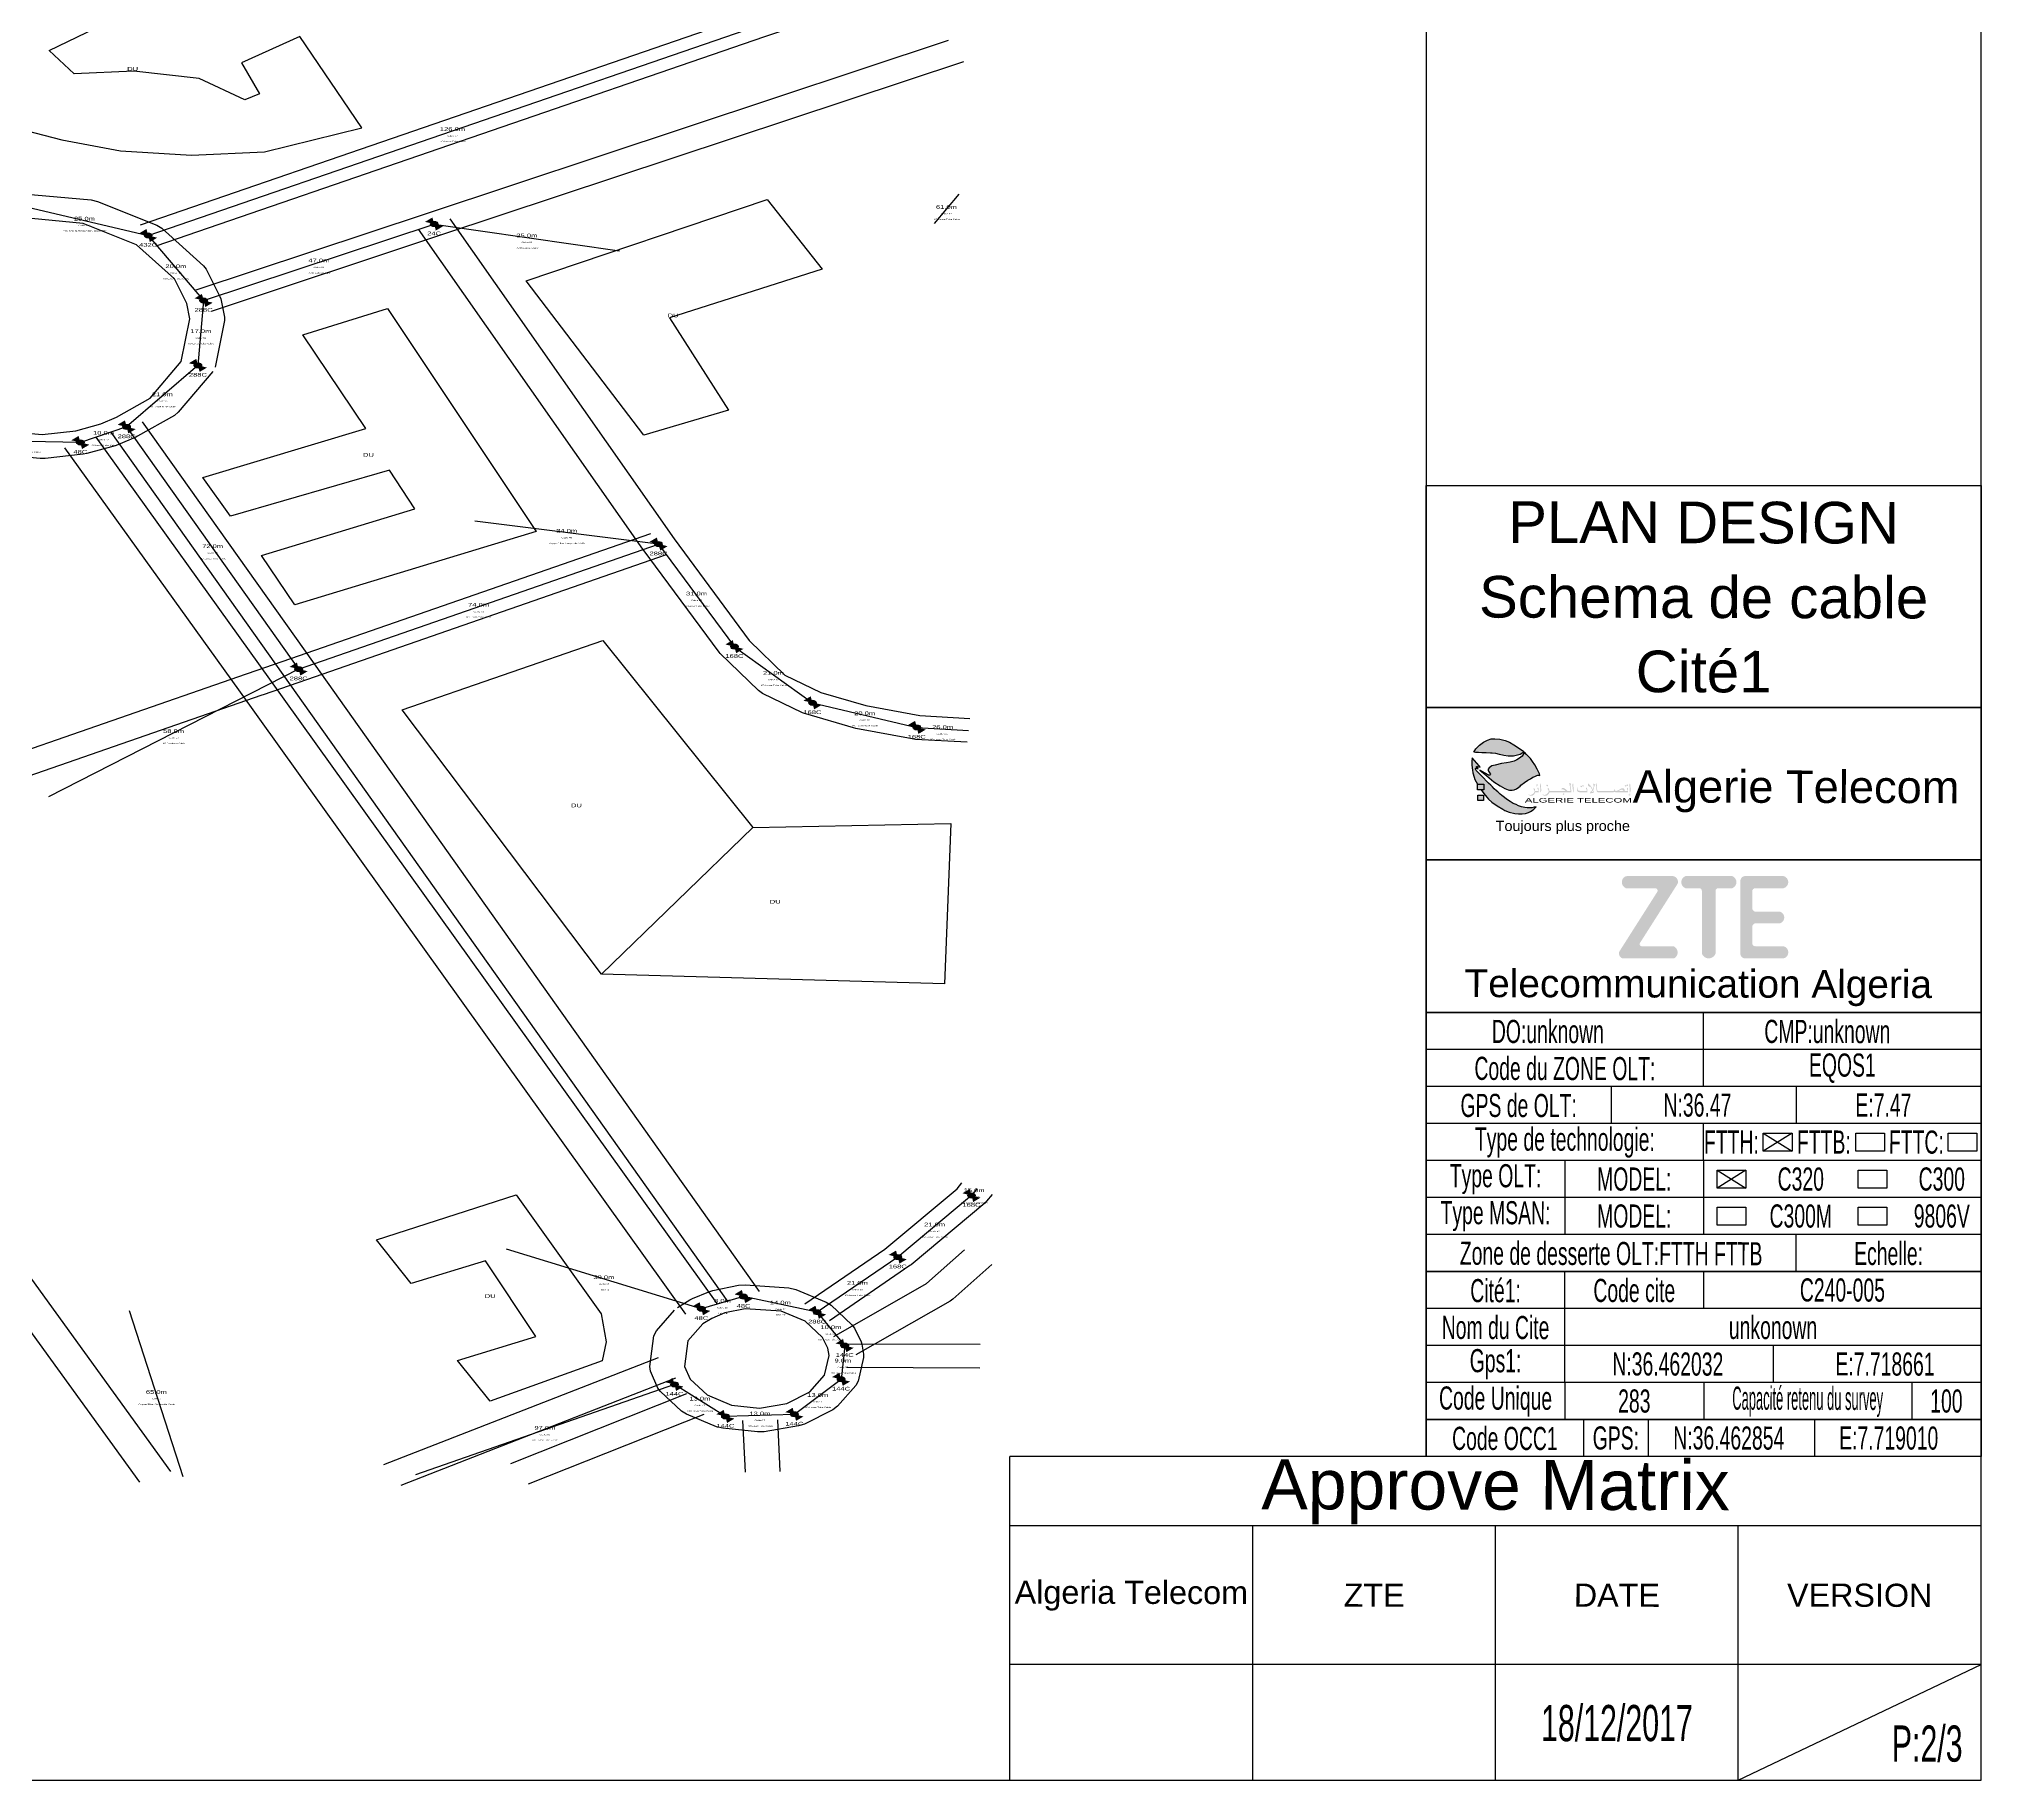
# Model space of a CAD drawing. Header units: millimetres. Extents: x -2012 to 1398, y -1200 to 746.
# Drawn here: x -13 to 407, y -292.9 to 83.6 of the extents above; entities that cross this region are included whole.
import ezdxf
from ezdxf.enums import TextEntityAlignment as Align

# ---------------------------------------------------------------- set-up
doc = ezdxf.new("R2010")
doc.units = ezdxf.units.MM
doc.styles.get("Standard").update_dxf_attribs({"font": 'arial.ttf'})

# ---------------------------------------------------------------- blocks, each defined once
blk = doc.blocks.new('AT LOGO')
at = {"linetype": 'Continuous', "true_color": 0x0000ff}
h = blk.add_hatch(color=5, dxfattribs=at)
h.paths.add_polyline_path([(9.49, -4.04), (9.01, -3.78), (8.54, -3.58), (7.95, -3.43), (7.42, -3.39), (7.03, -3.41), (6.64, -3.53), (6.19, -3.75), (5.76, -4.07), (5.37, -4.49), (5.15, -4.85), (5.32, -4.87), (5.67, -4.89), (6.01, -4.9), (6.48, -4.9), (6.95, -4.94), (7.12, -4.96), (7.55, -5), (7.94, -5.1), (8.39, -5.21), (8.88, -5.27), (9.46, -5.27), (9.88, -5.18), (10.16, -5.09), (10.44, -4.9), (10.55, -4.77), (10.19, -4.52)], flags=0)
h.paths.add_polyline_path([(9.41, -10.38), (9.07, -10.18), (8.69, -9.92), (8.46, -9.76), (8.18, -9.54), (7.99, -9.38), (7.75, -9.15), (7.6, -9.02), (7.37, -8.81), (7.16, -8.61), (6.98, -8.43), (6.73, -8.18), (5.98, -7.41), (5.39, -6.81), (5.33, -6.69), (5.33, -6.6), (5.37, -6.59), (5.49, -6.6), (5.62, -6.64), (5.5, -6.56), (5.46, -6.51), (5.44, -6.48), (5.43, -6.42), (5.46, -6.41), (5.51, -6.41), (5.58, -6.43), (5.83, -6.45), (5.74, -6.31), (4.99, -5.47), (4.96, -5.45), (4.96, -5.47), (4.92, -5.8), (4.92, -6.26), (5, -6.79), (5.04, -7.07), (5.2, -7.56), (5.28, -7.8), (5.56, -8.3), (6.24, -8.3), (6.24, -8.93), (5.93, -8.93), (6.22, -9.3), (6.57, -9.72), (6.74, -9.92), (7.09, -10.24), (7.69, -10.66), (8.28, -11.01), (8.51, -11.14), (8.96, -11.32), (9.6, -11.47), (9.99, -11.51), (10.39, -11.51), (10.75, -11.47), (11.06, -11.38), (11.28, -11.26), (11.46, -11.16), (11.64, -11.01), (11.72, -10.94), (11.91, -10.75), (11.67, -10.8), (11.44, -10.86), (11.17, -10.86), (10.93, -10.86), (10.68, -10.83), (10.32, -10.75), (10, -10.65), (9.72, -10.52)], flags=0)
at = {"true_color": 0x009900}
h = blk.add_hatch(color=94, dxfattribs=at)
h.paths.add_polyline_path([(12.24, -7.18), (12, -6.67), (11.75, -6.22), (11.49, -5.84), (11.27, -5.54), (11.07, -5.31), (10.85, -5.08), (10.64, -4.84), (10.38, -5.27), (10.08, -5.51), (9.81, -5.67), (9.51, -5.81), (9.07, -5.93), (8.7, -5.99), (8.13, -6.06), (7.45, -6.24), (7.1, -6.33), (6.8, -6.54), (6.72, -6.67), (6.7, -6.75), (6.7, -6.82), (6.74, -6.9), (6.88, -7.11), (6.94, -7.18), (6.94, -7.24), (6.93, -7.3), (6.9, -7.34), (6.85, -7.34), (6.75, -7.33), (6.69, -7.29), (5.81, -6.8), (6.56, -7.41), (7.32, -8.04), (8.01, -8.49), (8.51, -8.78), (8.88, -8.92), (9.02, -8.95), (9.3, -8.95), (9.51, -8.92), (9.78, -8.8), (10.02, -8.63), (10.16, -8.52), (10.25, -8.43), (10.65, -8.11), (10.99, -7.88), (11.27, -7.72), (11.54, -7.56), (11.74, -7.47), (11.95, -7.38), (12.06, -7.34), (12.14, -7.33), (12.3, -7.35)], flags=0)
h.paths.add_polyline_path([(6.24, -8.3), (5.56, -8.3), (5.56, -8.93), (6.24, -8.93)], flags=0)
h.paths.add_polyline_path([(6.19, -9.49), (5.57, -9.49), (5.57, -10.08), (6.19, -10.08)], flags=0)
at = {"linetype": 'Continuous', "true_color": 0x0000ff}
h = blk.add_hatch(color=5, dxfattribs=at)
h.paths.add_polyline_path([(12.18, -8.87), (12.17, -8.83), (12.17, -8.81), (12.16, -8.77), (12.14, -8.73), (12.1, -8.68), (12.09, -8.66), (12.08, -8.66), (12.02, -8.79), (12.05, -8.83), (12.05, -8.83), (12.07, -8.86), (12.08, -8.87), (12.09, -8.88), (12.1, -8.92), (12.11, -8.96), (12.12, -8.96), (12.12, -9.05), (11.78, -9.05), (11.78, -8.94), (11.77, -8.9), (11.77, -8.89), (11.75, -8.83), (11.71, -8.77), (11.68, -8.74), (11.65, -8.71), (11.65, -8.71), (11.64, -8.71), (11.63, -8.73), (11.62, -8.76), (11.62, -8.78), (11.6, -8.83), (11.6, -8.83), (11.62, -8.86), (11.63, -8.87), (11.64, -8.89), (11.66, -8.92), (11.68, -8.94), (11.69, -8.97), (11.71, -9.04), (11.72, -9.04), (11.72, -9.12), (11.71, -9.12), (11.71, -9.13), (11.7, -9.16), (11.69, -9.18), (11.67, -9.21), (11.65, -9.24), (11.65, -9.25), (11.6, -9.3), (11.58, -9.32), (11.54, -9.35), (11.51, -9.37), (11.47, -9.4), (11.41, -9.43), (11.38, -9.44), (11.32, -9.46), (11.21, -9.46), (11.07, -9.43), (11.06, -9.43), (11.05, -9.44), (11.05, -9.45), (11.05, -9.46), (11.05, -9.47), (11.1, -9.48), (11.15, -9.51), (11.27, -9.54), (11.33, -9.56), (11.43, -9.56), (11.47, -9.54), (11.5, -9.53), (11.53, -9.51), (11.56, -9.49), (11.59, -9.47), (11.63, -9.44), (11.67, -9.4), (11.7, -9.37), (11.71, -9.35), (11.74, -9.32), (11.75, -9.28), (11.77, -9.25), (11.78, -9.22), (11.78, -9.17), (12.18, -9.17)], flags=0)
h.paths.add_polyline_path([(12.44, -8.85), (12.43, -8.73), (12.39, -8.36), (12.37, -8.21), (12.37, -8.2), (12.37, -8.2), (12.29, -8.34), (12.29, -8.37), (12.3, -8.48), (12.32, -8.59), (12.34, -8.81), (12.35, -8.86), (12.35, -8.91), (12.35, -8.98), (12.36, -8.98), (12.36, -9.16), (12.35, -9.16), (12.35, -9.19), (12.36, -9.2), (12.37, -9.2), (12.37, -9.19), (12.38, -9.19), (12.39, -9.16), (12.4, -9.15), (12.42, -9.1), (12.43, -9.07), (12.44, -9.03)], flags=0)
h.paths.add_polyline_path([(12.08, -8.47), (12.09, -8.46), (12.09, -8.45), (12.09, -8.44), (12.09, -8.44), (12.07, -8.45), (12.07, -8.45), (12.01, -8.45), (12.01, -8.45), (12, -8.44), (11.97, -8.43), (11.96, -8.42), (11.94, -8.41), (11.94, -8.41), (11.94, -8.39), (11.94, -8.39), (11.97, -8.38), (11.97, -8.38), (12.01, -8.38), (12.01, -8.38), (12.04, -8.4), (12.05, -8.4), (12.06, -8.37), (12.06, -8.33), (12.04, -8.31), (12, -8.31), (11.98, -8.32), (11.96, -8.34), (11.93, -8.36), (11.93, -8.37), (11.91, -8.39), (11.9, -8.4), (11.9, -8.41), (11.9, -8.44), (11.91, -8.46), (11.91, -8.46), (11.93, -8.48), (11.93, -8.48), (11.93, -8.49), (11.92, -8.49), (11.9, -8.51), (11.88, -8.52), (11.87, -8.53), (11.87, -8.55), (11.88, -8.55), (11.93, -8.53), (11.96, -8.52), (11.98, -8.51), (12.04, -8.5), (12.06, -8.48)], flags=0)
h.paths.add_polyline_path([(13.05, -8.36), (12.99, -8.48), (13.13, -8.55), (13.19, -8.43)], flags=0)
h.paths.add_polyline_path([(13.2, -8.72), (13.17, -8.71), (13.13, -8.83), (13.17, -8.89), (13.21, -8.94), (13.23, -8.99), (13.24, -9.05), (13.24, -9.12), (13.23, -9.15), (13.19, -9.23), (13.13, -9.3), (13.09, -9.33), (13.07, -9.35), (13.01, -9.39), (13, -9.4), (12.93, -9.44), (12.85, -9.46), (12.74, -9.46), (12.74, -9.46), (12.6, -9.43), (12.58, -9.43), (12.57, -9.45), (12.57, -9.46), (12.58, -9.47), (12.69, -9.51), (12.76, -9.54), (12.86, -9.56), (12.95, -9.56), (13.03, -9.53), (13.09, -9.49), (13.15, -9.45), (13.23, -9.37), (13.25, -9.34), (13.28, -9.29), (13.3, -9.25), (13.3, -9.22), (13.3, -9.17), (15.69, -9.17), (15.69, -8.99), (15.6, -8.4), (15.64, -8.4), (15.64, -8.37), (15.65, -8.31), (15.65, -8.25), (15.62, -8.23), (15.56, -8.21), (15.53, -8.17), (15.53, -8.15), (15.52, -8.14), (15.51, -8.14), (15.5, -8.16), (15.49, -8.21), (15.48, -8.27), (15.52, -8.36), (15.52, -8.38), (15.53, -8.48), (15.55, -8.65), (15.58, -8.81), (15.61, -9.05), (15.3, -9.05), (15.24, -9), (15.18, -8.94), (15.08, -8.85), (15, -8.79), (14.95, -8.75), (14.9, -8.73), (14.85, -8.71), (14.77, -8.71), (14.73, -8.72), (14.7, -8.73), (14.67, -8.76), (14.66, -8.78), (14.64, -8.8), (14.61, -8.85), (14.61, -8.86), (14.74, -8.86), (14.77, -8.86), (14.86, -8.89), (14.97, -8.95), (15.08, -9.05), (13.3, -9.05), (13.3, -8.94), (13.3, -8.9), (13.28, -8.83)], flags=0)
h.paths.add_polyline_path([(14.95, -9.35), (14.82, -9.28), (14.76, -9.39), (14.89, -9.47)], flags=0)
h.paths.add_polyline_path([(15.95, -8.85), (15.91, -8.35), (15.89, -8.21), (15.88, -8.2), (15.88, -8.2), (15.81, -8.33), (15.8, -8.34), (15.8, -8.37), (15.85, -8.81), (15.87, -8.98), (15.87, -9.19), (15.87, -9.2), (15.89, -9.2), (15.92, -9.13), (15.93, -9.1), (15.95, -9.02)], flags=0)
h.paths.add_polyline_path([(17.42, -8.87), (17.4, -8.79), (17.39, -8.74), (17.37, -8.7), (17.36, -8.69), (17.35, -8.68), (17.34, -8.66), (17.33, -8.65), (17.33, -8.65), (17.32, -8.67), (17.3, -8.71), (17.27, -8.78), (17.27, -8.78), (17.28, -8.79), (17.31, -8.82), (17.32, -8.84), (17.33, -8.86), (17.34, -8.88), (17.36, -8.94), (17.36, -8.94), (17.36, -9.03), (16.61, -9.03), (16.56, -9.02), (16.48, -9), (16.45, -8.98), (16.42, -8.95), (16.4, -8.93), (16.39, -8.91), (16.38, -8.88), (16.37, -8.88), (16.37, -8.81), (16.38, -8.81), (16.39, -8.76), (16.42, -8.69), (16.42, -8.67), (16.4, -8.66), (16.38, -8.69), (16.37, -8.71), (16.34, -8.76), (16.33, -8.81), (16.32, -8.84), (16.31, -8.87), (16.31, -8.96), (16.33, -9.03), (16.37, -9.08), (16.39, -9.1), (16.42, -9.13), (16.48, -9.15), (16.52, -9.16), (16.58, -9.17), (17.42, -9.17)], flags=0)
h.paths.add_polyline_path([(16.87, -8.54), (16.73, -8.47), (16.67, -8.58), (16.81, -8.65)], flags=0)
h.paths.add_polyline_path([(17.05, -8.46), (16.92, -8.39), (16.86, -8.51), (16.99, -8.58)], flags=0)
h.paths.add_polyline_path([(17.68, -8.37), (17.61, -8.3), (17.55, -8.25), (17.51, -8.25), (17.49, -8.28), (17.49, -8.3), (17.49, -8.41), (17.5, -8.42), (17.51, -8.45), (17.53, -8.48), (17.56, -8.51), (17.62, -8.57), (17.64, -8.59), (17.65, -8.59), (17.68, -8.59), (17.71, -8.58), (17.74, -8.58), (17.74, -8.59), (17.75, -8.6), (17.76, -8.61), (17.77, -8.62), (17.79, -8.64), (17.79, -8.65), (17.81, -8.66), (17.81, -8.68), (17.83, -8.71), (17.84, -8.72), (17.86, -8.75), (17.97, -8.94), (17.97, -8.96), (17.94, -9), (17.87, -9.06), (17.8, -9.11), (17.75, -9.13), (17.74, -9.19), (17.73, -9.22), (17.73, -9.28), (17.85, -9.28), (17.98, -9.26), (18.08, -9.24), (18.1, -9.24), (18.1, -9.21), (18.1, -9.09), (18.09, -9.03), (18.05, -8.96), (18.05, -8.94), (18.09, -8.87), (18.12, -8.8), (18.15, -8.73), (18.16, -8.66), (18.16, -8.63), (18.17, -8.55), (18.17, -8.47), (18.21, -8.48), (18.22, -8.48), (18.25, -8.36), (18.25, -8.34), (18.17, -8.3), (18.14, -8.28), (18.13, -8.27), (18.12, -8.25), (18.12, -8.24), (18.11, -8.24), (18.1, -8.24), (18.1, -8.24), (18.07, -8.32), (18.07, -8.35), (18.07, -8.41), (18.1, -8.43), (18.1, -8.43), (18.1, -8.57), (18.09, -8.66), (18.05, -8.8), (18.03, -8.86), (18.02, -8.87), (18.01, -8.87), (17.96, -8.78), (17.9, -8.68), (17.8, -8.52)], flags=0)
h.paths.add_polyline_path([(18.01, -9.01), (18.01, -9.01), (18.01, -9.02), (18.01, -9.03), (18.03, -9.06), (18.03, -9.07), (18.04, -9.08), (18.04, -9.08), (18.04, -9.12), (18.04, -9.12), (18.03, -9.13), (18.02, -9.13), (18, -9.14), (17.97, -9.14), (17.97, -9.15), (17.85, -9.15), (17.85, -9.14), (17.86, -9.14), (17.87, -9.14), (17.89, -9.12), (17.95, -9.07), (17.99, -9.03)], flags=0)
h.paths.add_polyline_path([(18.44, -8.31), (18.42, -8.22), (18.42, -8.21), (18.41, -8.21), (18.31, -8.36), (18.34, -8.39), (18.35, -8.41), (18.37, -8.45), (18.39, -8.51), (18.4, -8.66), (18.42, -8.93), (18.43, -9.02), (18.44, -9.06), (18.45, -9.08), (18.46, -9.1), (18.48, -9.13), (18.49, -9.15), (18.51, -9.16), (18.54, -9.17), (20.26, -9.17), (20.29, -9.16), (20.32, -9.15), (20.34, -9.13), (20.35, -9.13), (20.35, -9.13), (20.41, -9.16), (20.45, -9.17), (21.84, -9.17), (21.84, -8.87), (21.83, -8.81), (21.82, -8.78), (21.8, -8.74), (21.77, -8.7), (21.76, -8.67), (21.75, -8.67), (21.75, -8.68), (21.69, -8.8), (21.69, -8.8), (21.72, -8.83), (21.72, -8.84), (21.74, -8.86), (21.75, -8.88), (21.76, -8.91), (21.77, -8.93), (21.78, -8.96), (21.78, -8.96), (21.78, -9.05), (21.45, -9.05), (21.45, -8.92), (21.44, -8.88), (21.42, -8.85), (21.4, -8.82), (21.39, -8.81), (21.36, -8.79), (21.34, -8.77), (21.29, -8.76), (21.17, -8.76), (21.11, -8.77), (21.04, -8.8), (20.99, -8.83), (20.93, -8.87), (20.86, -8.92), (20.76, -8.97), (20.69, -9), (20.64, -9.01), (20.61, -9.02), (20.58, -9.03), (20.49, -9.03), (20.46, -9.02), (20.45, -9.01), (20.44, -9.01), (20.4, -8.97), (20.4, -8.96), (20.39, -8.95), (20.38, -8.94), (20.37, -8.91), (20.35, -8.88), (20.35, -8.85), (20.34, -8.83), (20.34, -8.82), (20.33, -8.81), (20.33, -8.81), (20.32, -8.82), (20.3, -8.85), (20.3, -8.89), (20.31, -8.94), (20.31, -8.96), (20.3, -8.99), (20.29, -9.01), (20.28, -9.01), (20.26, -9.02), (20.24, -9.05), (18.55, -9.05), (18.52, -9), (18.5, -8.96), (18.48, -8.82), (18.47, -8.66), (18.46, -8.45)], flags=0)
h.paths.add_polyline_path([(20.8, -9.03), (20.81, -9.03), (20.88, -8.99), (20.96, -8.95), (21, -8.93), (21.01, -8.93), (21.07, -8.91), (21.11, -8.9), (21.11, -8.9), (21.21, -8.9), (21.21, -8.9), (21.23, -8.91), (21.26, -8.92), (21.27, -8.92), (21.28, -8.93), (21.29, -8.93), (21.31, -8.94), (21.31, -8.95), (21.32, -8.95), (21.32, -9), (21.31, -9), (21.3, -9.01), (21.29, -9.01), (21.28, -9.02), (21.23, -9.03), (21.23, -9.03), (20.8, -9.03)], flags=0)
h.paths.add_polyline_path([(22.06, -8.36), (22.05, -8.22), (22.04, -8.2), (22.04, -8.2), (21.97, -8.34), (21.96, -8.35), (21.96, -8.37), (22.01, -8.82), (22.02, -8.98), (22.02, -9.2), (22.03, -9.2), (22.05, -9.2), (22.08, -9.13), (22.09, -9.1), (22.11, -9.03), (22.11, -8.86)], flags=0)
h.paths.add_polyline_path([(21.84, -8.39), (21.71, -8.32), (21.64, -8.44), (21.78, -8.51)], flags=0)
h.paths.add_polyline_path([(21.66, -8.47), (21.52, -8.4), (21.46, -8.51), (21.6, -8.58)], flags=0)
h.paths.add_polyline_path([(22.07, -9.34), (22.06, -9.33), (22.05, -9.32), (22.01, -9.32), (21.99, -9.33), (21.97, -9.34), (21.93, -9.39), (21.91, -9.42), (21.91, -9.46), (21.92, -9.47), (21.92, -9.48), (21.93, -9.48), (21.94, -9.49), (21.95, -9.5), (21.95, -9.5), (21.94, -9.5), (21.92, -9.51), (21.92, -9.51), (21.9, -9.52), (21.89, -9.53), (21.88, -9.54), (21.88, -9.56), (21.89, -9.56), (21.91, -9.55), (22.02, -9.52), (22.05, -9.51), (22.07, -9.49), (22.09, -9.48), (22.09, -9.48), (22.1, -9.47), (22.1, -9.45), (22.09, -9.45), (22.08, -9.46), (22.08, -9.46), (22.02, -9.46), (22.02, -9.46), (22, -9.45), (21.97, -9.43), (21.96, -9.43), (21.95, -9.42), (21.95, -9.41), (21.96, -9.4), (21.96, -9.4), (21.97, -9.4), (21.97, -9.39), (22.02, -9.39), (22.02, -9.4), (22.03, -9.4), (22.04, -9.41), (22.05, -9.41), (22.05, -9.41), (22.06, -9.4), (22.06, -9.4), (22.07, -9.39)], flags=0)
at = {"color": 5, "true_color": 0x0000ff}
for p, q in [((5.37, -4.49), (5.76, -4.07)), ((5.76, -4.07), (6.19, -3.75)), ((6.19, -3.75), (6.64, -3.53)), ((6.64, -3.53), (7.03, -3.41)), ((7.03, -3.41), (7.42, -3.39)), ((7.42, -3.39), (7.95, -3.43)), ((7.95, -3.43), (8.54, -3.58)), ((8.54, -3.58), (9.01, -3.78)), ((9.01, -3.78), (9.49, -4.04)), ((9.49, -4.04), (10.19, -4.52)), ((5.15, -4.85), (5.37, -4.49)), ((5.32, -4.87), (5.15, -4.85)), ((5.67, -4.89), (5.32, -4.87)), ((6.01, -4.9), (5.67, -4.89)), ((6.48, -4.9), (6.01, -4.9)), ((6.95, -4.94), (6.48, -4.9)), ((7.12, -4.96), (6.95, -4.94)), ((7.55, -5), (7.12, -4.96)), ((7.94, -5.1), (7.55, -5)), ((8.39, -5.21), (7.94, -5.1)), ((8.88, -5.27), (8.39, -5.21)), ((9.46, -5.27), (8.88, -5.27)), ((9.88, -5.18), (9.46, -5.27)), ((10.16, -5.09), (9.88, -5.18)), ((10.44, -4.9), (10.16, -5.09)), ((10.19, -4.52), (10.55, -4.77)), ((10.55, -4.77), (10.44, -4.9))]:
    blk.add_line(p, q, dxfattribs=at)
at = {"color": 5, "linetype": 'ByBlock', "true_color": 0x0000ff}
for p, q in [((4.96, -5.47), (4.92, -5.8)), ((4.92, -5.8), (4.92, -6.26)), ((4.92, -6.26), (5, -6.79)), ((5, -6.79), (5.04, -7.07)), ((5.04, -7.07), (5.2, -7.56)), ((5.2, -7.56), (5.28, -7.8)), ((5.28, -7.8), (5.56, -8.3))]:
    blk.add_line(p, q, dxfattribs=at)
at = {"color": 5, "linetype": 'Continuous', "true_color": 0x0000ff}
for p, q in [((4.99, -5.47), (4.96, -5.45)), ((4.96, -5.45), (4.96, -5.47)), ((5.74, -6.31), (4.99, -5.47)), ((5.33, -6.64), (5.34, -6.6)), ((5.33, -6.69), (5.33, -6.64)), ((5.39, -6.81), (5.33, -6.69)), ((5.34, -6.6), (5.37, -6.59)), ((5.37, -6.59), (5.49, -6.6)), ((5.98, -7.41), (5.39, -6.81)), ((5.43, -6.42), (5.46, -6.41)), ((5.43, -6.44), (5.43, -6.42)), ((5.44, -6.48), (5.43, -6.44)), ((5.46, -6.51), (5.44, -6.48)), ((5.46, -6.41), (5.51, -6.41)), ((5.5, -6.56), (5.46, -6.51)), ((5.49, -6.6), (5.62, -6.64)), ((5.62, -6.64), (5.5, -6.56)), ((5.51, -6.41), (5.58, -6.43)), ((5.58, -6.43), (5.83, -6.45)), ((5.83, -6.45), (5.74, -6.31)), ((6.73, -8.18), (5.98, -7.41)), ((6.98, -8.43), (6.73, -8.18)), ((5.93, -8.93), (6.22, -9.3)), ((6.22, -9.3), (6.57, -9.72)), ((6.57, -9.72), (6.74, -9.92)), ((6.74, -9.92), (7.09, -10.24)), ((7.16, -8.61), (6.98, -8.43)), ((7.09, -10.24), (7.69, -10.66)), ((7.37, -8.81), (7.16, -8.61)), ((7.6, -9.02), (7.37, -8.81)), ((7.75, -9.15), (7.6, -9.02)), ((7.99, -9.38), (7.75, -9.15)), ((8.18, -9.54), (7.99, -9.38)), ((8.46, -9.76), (8.18, -9.54)), ((8.69, -9.92), (8.46, -9.76)), ((9.07, -10.18), (8.69, -9.92)), ((9.41, -10.38), (9.07, -10.18)), ((9.72, -10.52), (9.41, -10.38)), ((7.69, -10.66), (8.28, -11.01)), ((8.28, -11.01), (8.51, -11.14)), ((8.51, -11.14), (8.96, -11.32)), ((8.96, -11.32), (9.6, -11.47)), ((9.6, -11.47), (9.99, -11.51)), ((10, -10.65), (9.72, -10.52)), ((9.99, -11.51), (10.39, -11.51)), ((10.32, -10.75), (10, -10.65)), ((10.68, -10.83), (10.32, -10.75)), ((10.39, -11.51), (10.75, -11.47)), ((10.93, -10.86), (10.68, -10.83)), ((10.75, -11.47), (11.06, -11.38)), ((11.17, -10.86), (10.93, -10.86)), ((11.06, -11.38), (11.28, -11.26)), ((11.44, -10.86), (11.17, -10.86)), ((11.28, -11.26), (11.46, -11.16)), ((11.67, -10.8), (11.44, -10.86)), ((11.46, -11.16), (11.64, -11.01)), ((11.64, -11.01), (11.72, -10.94)), ((11.91, -10.75), (11.67, -10.8)), ((11.72, -10.94), (11.91, -10.75))]:
    blk.add_line(p, q, dxfattribs=at)
at = {"color": 92, "lineweight": -3, "true_color": 0x00cc00}
for p, q in [((7.45, -6.24), (7.1, -6.33)), ((8.13, -6.06), (7.45, -6.24)), ((8.7, -5.99), (8.13, -6.06)), ((9.07, -5.93), (8.7, -5.99)), ((9.51, -5.81), (9.07, -5.93)), ((9.81, -5.67), (9.51, -5.81)), ((10.08, -5.51), (9.81, -5.67)), ((10.38, -5.27), (10.08, -5.51)), ((10.64, -4.84), (10.38, -5.27)), ((10.85, -5.08), (10.64, -4.84)), ((10.64, -4.84), (10.64, -4.84)), ((11.07, -5.31), (10.85, -5.08)), ((11.27, -5.54), (11.07, -5.31)), ((11.49, -5.84), (11.27, -5.54)), ((11.75, -6.22), (11.49, -5.84)), ((12, -6.67), (11.75, -6.22)), ((5.56, -8.3), (6.24, -8.3)), ((5.56, -8.93), (5.56, -8.3)), ((6.69, -7.29), (5.81, -6.8)), ((5.81, -6.8), (6.56, -7.41)), ((6.24, -8.3), (6.24, -8.93)), ((6.56, -7.41), (7.32, -8.04)), ((6.75, -7.33), (6.69, -7.29)), ((6.72, -6.67), (6.7, -6.75)), ((6.7, -6.75), (6.7, -6.82)), ((6.7, -6.82), (6.74, -6.9)), ((6.8, -6.54), (6.72, -6.67)), ((6.74, -6.9), (6.88, -7.11)), ((6.85, -7.34), (6.75, -7.33)), ((7.1, -6.33), (6.8, -6.54)), ((6.9, -7.34), (6.85, -7.34)), ((6.88, -7.11), (6.94, -7.18)), ((6.93, -7.3), (6.9, -7.34)), ((6.94, -7.24), (6.93, -7.3)), ((6.94, -7.18), (6.94, -7.24)), ((7.32, -8.04), (8.01, -8.49)), ((10.25, -8.43), (10.65, -8.11)), ((10.65, -8.11), (10.99, -7.88)), ((10.99, -7.88), (11.27, -7.72)), ((11.27, -7.72), (11.54, -7.56)), ((11.54, -7.56), (11.74, -7.47)), ((11.74, -7.47), (11.95, -7.38)), ((11.95, -7.38), (12.06, -7.34)), ((12.24, -7.18), (12, -6.67)), ((12.06, -7.34), (12.14, -7.33)), ((12.14, -7.33), (12.3, -7.35)), ((12.3, -7.35), (12.24, -7.18)), ((6.24, -8.93), (5.56, -8.93)), ((5.57, -9.49), (6.19, -9.49)), ((5.57, -10.08), (5.57, -9.49)), ((6.19, -10.08), (5.57, -10.08)), ((6.19, -9.49), (6.19, -10.08)), ((8.01, -8.49), (8.51, -8.78)), ((8.51, -8.78), (8.88, -8.92)), ((8.88, -8.92), (9.02, -8.95)), ((9.02, -8.95), (9.3, -8.95)), ((9.3, -8.95), (9.51, -8.92)), ((9.51, -8.92), (9.78, -8.8)), ((9.78, -8.8), (10.02, -8.63)), ((10.02, -8.63), (10.16, -8.52)), ((10.16, -8.52), (10.25, -8.43))]:
    blk.add_line(p, q, dxfattribs=at)
at = {"ltscale": 0.2}
blk.add_text('Algerie Telecom', height=3.5, rotation=359.884, dxfattribs=at).set_placement((22.33, -10.29))
at = {"color": 94, "true_color": 0x009900, "width": 1.8}
blk.add_text('ALGERIE TELECOM', height=0.4867, dxfattribs=at).set_placement((10.67, -10.29))
at = {"color": 5, "linetype": 'Continuous', "true_color": 0x0000ff}
blk.add_text('Toujours plus proche', height=1.1124, dxfattribs=at).set_placement((7.52, -13.37))
blk = doc.blocks.new('ZTE LOGO')
at = {"true_color": 0x0066cc}
h = blk.add_hatch(color=152, dxfattribs=at)
edge = h.paths.add_edge_path(flags=0)
edge.add_arc((26.6, -2.36), 0.624, 340.3713, 439.47)
edge.add_line((26.72, -1.75), (21.7, -1.75))
edge.add_arc((21.7, -2.15), 0.403, 90, 124.8026)
edge.add_arc((21.87, -2.4), 0.713, 124.8026, 246.0414)
edge.add_line((21.59, -3.06), (24.74, -3.06))
edge.add_arc((24.76, -3.32), 0.263, -37.668, 95.2063, ccw=False)
edge.add_line((24.97, -3.48), (20.88, -9.91))
edge.add_arc((21.03, -10), 0.168, 147.5696, 166.7577)
edge.add_arc((21.43, -10.1), 0.585, 166.7577, 246.7557)
edge.add_arc((21.27, -10.48), 0.168, 246.7557, 270)
edge.add_line((21.27, -10.65), (26.75, -10.65))
edge.add_arc((26.75, -10.48), 0.168, 270, 301.3266)
edge.add_arc((26.46, -10), 0.733, 301.3266, 420.2615)
edge.add_arc((26.74, -9.51), 0.168, 60.2615, 90)
edge.add_line((26.74, -9.34), (23.31, -9.34))
edge.add_arc((23.31, -9.1), 0.234, 136.9789, 270.9901, ccw=False)
edge.add_line((23.14, -8.94), (27.19, -2.57))
edge = h.paths.add_edge_path(flags=0)
edge.add_arc((31.57, -3.34), 0.282, 89.0465, 172.1994, ccw=False)
edge.add_line((31.57, -3.06), (33.09, -3.06))
edge.add_arc((32.85, -2.4), 0.697, 290.3968, 430.0648)
edge.add_line((33.08, -1.75), (28.05, -1.75))
edge.add_arc((28.28, -2.4), 0.697, 109.8891, 249.5896)
edge.add_line((28.04, -3.06), (29.52, -3.06))
edge.add_arc((29.53, -3.34), 0.282, -6.4671, 92.287, ccw=False)
edge.add_line((29.81, -3.37), (29.81, -10.09))
edge.add_arc((29.98, -10.09), 0.168, 180, 202.0682)
edge.add_arc((30.55, -9.86), 0.786, 202.0682, 268.4705)
edge.add_line((30.53, -10.65), (30.57, -10.65))
edge.add_arc((30.55, -9.86), 0.786, 271.5295, 336.5638)
edge.add_arc((31.12, -10.11), 0.168, 336.5638, 360)
edge.add_line((31.29, -10.11), (31.29, -3.3))
edge = h.paths.add_edge_path(flags=0)
edge.add_line((35.26, -5.2), (35.26, -3.39))
edge.add_arc((35.59, -3.39), 0.336, 90, 180, ccw=False)
edge.add_line((35.59, -3.06), (38.65, -3.06))
edge.add_arc((38.48, -2.4), 0.676, 284.7167, 436.0783)
edge.add_line((38.64, -1.75), (34.41, -1.75))
edge.add_arc((34.48, -2.24), 0.498, 97.4126, 173.1021)
edge.add_line((33.98, -2.18), (33.98, -10.22))
edge.add_arc((34.49, -10.13), 0.52, 189.4263, 262.2716)
edge.add_line((34.42, -10.65), (38.65, -10.65))
edge.add_arc((38.48, -9.99), 0.676, 284.7167, 436.0783)
edge.add_line((38.64, -9.34), (35.59, -9.34))
edge.add_arc((35.59, -9), 0.336, 180, 270, ccw=False)
edge.add_line((35.26, -9), (35.26, -7.24))
edge.add_arc((35.66, -7.24), 0.403, 90, 180, ccw=False)
edge.add_line((35.66, -6.84), (38.3, -6.84))
edge.add_arc((38.06, -6.22), 0.663, 291.6587, 429.5493)
edge.add_line((38.29, -5.6), (35.66, -5.6))
edge.add_arc((35.66, -5.2), 0.403, 180, 270, ccw=False)
at = {"ltscale": 0.2}
blk.add_text('Telecommunication Algeria ', height=3, rotation=359.884, dxfattribs=at).set_placement((30, -14.88), align=Align.CENTER)
blk = doc.blocks.new('big_block')
for p, q in [((287, 301.06), (287, -222.94)), ((347, -142.94), (347, -126.94)), ((407, -134.94), (287, -134.94)), ((407, -142.94), (287, -142.94)), ((327, -142.94), (327, -150.94)), ((367, -142.94), (367, -150.94)), ((407, -150.94), (287, -150.94)), ((347, -158.94), (347, -150.94)), ((407, -158.94), (287, -158.94)), ((317, -158.94), (317, -174.94)), ((347, -158.94), (347, -174.94)), ((407, -166.94), (287, -166.94)), ((407, -174.94), (287, -174.94)), ((367, -182.94), (367, -174.94)), ((317.01, -206.94), (317.01, -182.94)), ((347.01, -190.94), (347.01, -182.94)), ((407.01, -190.94), (287, -190.94)), ((407.01, -198.94), (287, -198.94)), ((362.01, -198.94), (362.01, -206.94)), ((407, -206.94), (287, -206.94)), ((317.01, -206.94), (317.01, -214.94)), ((347.01, -206.94), (347.01, -214.94)), ((392, -206.94), (392, -214.94)), ((321.02, -214.94), (321.02, -222.94)), ((335.01, -214.94), (335.01, -222.94)), ((371.01, -214.94), (371.01, -222.94)), ((407, -222.94), (197, -222.94)), ((197, -292.94), (197, -222.94)), ((407, -237.94), (197, -237.94)), ((249.5, -292.94), (249.5, -237.94)), ((302, -292.94), (302, -237.94)), ((354.5, -292.94), (354.5, -237.94)), ((407, -267.94), (197, -267.94)), ((354.5, -292.94), (407, -267.94))]:
    blk.add_line(p, q)
at = {"color": 1, "ltscale": 3, "true_color": 0xff0000}
for p, q in [((359.89, -152.99), (366.11, -156.89)), ((366.11, -152.99), (359.89, -156.89)), ((349.9, -160.99), (356.12, -164.89)), ((356.12, -160.99), (349.9, -164.89))]:
    blk.add_line(p, q, dxfattribs=at)
for points in [[(-433, -292.94), (407, -292.94), (407, 301.06), (-433, 301.06)], [(407, -60.94), (287, -60.94), (287, -12.94), (407, -12.94)], [(287, -60.94), (407, -60.94), (407, -93.94), (287, -93.94)], [(287, -93.94), (407, -93.94), (407, -126.94), (287, -126.94)], [(407, -182.94), (287, -182.94), (287, -126.94), (407, -126.94)], [(359.89, -152.99), (366.11, -152.99), (366.11, -156.89), (359.89, -156.89)], [(379.89, -152.99), (386.11, -152.99), (386.11, -156.89), (379.89, -156.89)], [(399.89, -152.99), (406.11, -152.99), (406.11, -156.89), (399.89, -156.89)], [(349.9, -160.99), (356.12, -160.99), (356.12, -164.89), (349.9, -164.89)], [(380.39, -160.99), (386.61, -160.99), (386.61, -164.89), (380.39, -164.89)], [(349.9, -168.99), (356.12, -168.99), (356.12, -172.89), (349.9, -172.89)], [(380.39, -168.99), (386.61, -168.99), (386.61, -172.89), (380.39, -172.89)], [(287, -182.94), (407, -182.94), (407, -214.94), (287, -214.94)], [(287, -214.94), (407, -214.94), (407, -222.94), (287, -222.94)]]:
    blk.add_lwpolyline(points, close=True)
at = {"xscale": 2, "yscale": 2, "zscale": 2}
for name, p in [('AT LOGO', (287, -60.94)), ('ZTE LOGO', (287, -93.94))]:
    blk.add_blockref(name, p, dxfattribs=at)
at = {"ltscale": 0.2}
for s, p in [('PLAN DESIGN', (347, -20.94)), ('Schema de cable', (347, -36.94)), ('Cité1', (347, -52.94))]:
    blk.add_text(s, height=9, rotation=359.884, dxfattribs=at).set_placement(p, align=Align.MIDDLE)
for s, height, width, p in [('DO:unknown', 5, 0.6, (313.32, -130.94)), ('CMP:unknown', 5, 0.6, (373.75, -130.94)), ('Code du ZONE OLT:', 5, 0.6, (317, -138.94)), ('GPS de OLT:', 5, 0.6, (307, -146.94)), ('N:36.47', 5, 0.6, (345.66, -146.94)), ('E:7.47', 5, 0.6, (385.87, -146.94)), ('Type de technologie:', 5, 0.6, (317, -154.94)), ('FTTH:', 5, 0.6, (353, -154.94)), ('FTTB:', 5, 0.6, (373, -154.94)), ('FTTC:', 5, 0.6, (393, -154.94)), ('Type OLT:', 5, 0.6, (302, -162.94)), ('MODEL:', 5, 0.6, (332, -162.94)), ('C320', 5, 0.6, (368.01, -162.94)), ('C300', 5, 0.6, (398.5, -162.94)), ('Type MSAN:', 5, 0.6, (302, -170.94)), ('MODEL:', 5, 0.6, (332, -170.94)), ('C300M', 5, 0.6, (368.01, -170.94)), ('9806V', 5, 0.6, (398.5, -170.94)), ('Zone de desserte OLT:FTTH FTTB', 5, 0.6, (327, -178.94)), ('Echelle:', 5, 0.6, (387, -178.94)), ('Cité1:', 5, 0.6, (302.01, -186.94)), ('Code cite', 5, 0.6, (332.01, -186.94)), ('Nom du Cite', 5, 0.6, (302.01, -194.94)), ('Gps1:', 5, 0.6, (302.01, -202.94)), ('N:36.462032', 5, 0.6, (339.26, -202.94)), ('E:7.718661', 5, 0.6, (386.22, -202.94)), ('Code Unique', 4.9995, 0.6, (302.01, -210.94)), ('Capacité retenu du survey', 4.9995, 0.4, (369.5, -210.94)), ('GPS:', 5, 0.6, (328.02, -218.94)), ('N:36.462854', 5, 0.6, (352.44, -218.94)), ('E:7.719010', 5, 0.6, (387.02, -218.94))]:
    blk.add_text(s, height=height, rotation=359.884, dxfattribs=dict(at, width=width)).set_placement(p, align=Align.MIDDLE)
at = {"color": 1, "ltscale": 0.2, "true_color": 0xff0000, "width": 0.6}
for s, height, p in [('EQOS1', 5, (377, -138.94)), ('C240-005', 5, (377.01, -186.94)), ('unkonown', 5, (362.01, -194.94)), ('283', 4.999, (332.01, -210.94)), ('100', 4.999, (399.5, -210.94)), ('Code OCC1', 4.999, (304.02, -218.94))]:
    blk.add_text(s, height=height, rotation=359.884, dxfattribs=at).set_placement(p, align=Align.MIDDLE)
for s, height, p in [('Approve Matrix', 10.7809, (302, -230.4)), ('Algeria Telecom', 5, (223.25, -252.94)), ('ZTE', 5, (275.75, -252.94)), ('DATE', 5, (328.25, -252.94)), ('VERSION', 5, (380.75, -252.94))]:
    blk.add_text(s, height=height, rotation=359.884).set_placement(p, align=Align.MIDDLE)
at = {"width": 0.6}
blk.add_text('18/12/2017', height=7.824, dxfattribs=at).set_placement((328.25, -280.44), align=Align.MIDDLE)
blk.add_text('P:2/3', height=7.824, dxfattribs=at).set_placement((403, -288.94), align=Align.RIGHT)
blk = doc.blocks.new('roads.block1.A4')
at = {"layer": 'roads', "color": 7}
for points in [[(88.87, -283.38), (36.52, -178.62), (7.7, -120.94), (2.11, -109.75), (-34.09, -37.3), (-44.03, -17.41), (-71.89, 38.34), (-71.9, 38.37), (-99.68, 95.81), (-99.98, 96.84), (-101.19, 107.26), (-101.05, 108.61), (-97.69, 119.08), (-97.5, 119.53), (-76.76, 160.97), (-76.71, 161.07), (-71.75, 170.17), (-13.83, 277.54), (-11.01, 283.14)], [(-5.3, 280.26), (-8.13, 274.62), (-8.17, 274.54), (-66.12, 167.12), (-66.13, 167.11), (-71.07, 158.05), (-91.67, 116.89), (-94.75, 107.31), (-93.68, 98.11), (-66.15, 41.18), (-38.31, -14.55), (-28.37, -34.44), (7.84, -106.89), (13.43, -118.08), (42.25, -175.76), (94.6, -280.52)], [(89.01, 53.82), (201.67, 109.93), (201.69, 109.94), (238.29, 127.84)], [(241.1, 122.1), (204.51, 104.2), (91.87, 48.09)], [(99.31, 36.4), (141.98, 56.91), (238.61, 103.35)], [(241.39, 97.58), (144.76, 51.14), (102.09, 30.63)], [(102.41, 14.5), (96.01, 3.59), (95.28, 2.74), (88.48, -2.85), (88.14, -3.09), (84.84, -5.15), (84.34, -5.41), (79.07, -7.52), (78.39, -7.71), (71.38, -8.82), (70.45, -8.83), (57.89, -7.13)], [(67.29, 62.18), (79.88, 60.49), (81.06, 60.09), (92.04, 53.72), (92.98, 52.9), (100.69, 42.82), (101.17, 41.93), (103.72, 34.57), (103.87, 33.96), (104.55, 29.09), (104.55, 28.21), (102.82, 15.68)], [(39.68, 24.85), (42.62, 13.83), (48.09, 6.2), (59.43, -0.88), (70.84, -2.42), (77.03, -1.44), (81.69, 0.42), (84.58, 2.23), (90.78, 7.32), (96.57, 17.19), (98.15, 28.64), (97.57, 32.77), (95.29, 39.34), (88.28, 48.5), (78.4, 54.23), (66.91, 55.78), (61, 54.78), (55.94, 52.86), (52.91, 51.14), (46.98, 46.02), (41.2, 36.1), (39.68, 24.85)], [(146.25, 55.42), (187.78, -30.36), (201.7, -57.64), (208.29, -66.92), (214.95, -71.55), (223.31, -75.1), (233.27, -77.78), (242.56, -78.56)], [(242.02, -84.94), (232.45, -84.14), (231.88, -84.04), (221.43, -81.22), (221.01, -81.07), (212.15, -77.31), (211.57, -76.99), (204.17, -71.85), (203.39, -71.08), (196.35, -61.16), (196.11, -60.76), (182.06, -33.24), (182.03, -33.18), (140.49, 52.63)], [(89.32, 1.03), (121.17, -63.9), (203.52, -232.18)], [(80.75, -3.13), (112.92, -68.03), (195.7, -235.42)], [(197.77, -234.99), (115.42, -66.72), (83.57, -1.79)], [(189.96, -238.26), (107.19, -70.87), (75.02, -5.97)], [(9.13, -116.65), (108.61, -66.59), (108.84, -66.48), (116.86, -62.45), (183.48, -28.93)], [(186.35, -34.64), (119.73, -68.17), (111.72, -72.2), (111.49, -72.31), (12, -122.37)], [(212.02, -235.52), (226.83, -220.84), (240.17, -204.68), (241.03, -203.11)], [(246.64, -206.18), (245.64, -208.01), (245.3, -208.52), (231.66, -225.04), (231.45, -225.28), (216.53, -240.07)], [(217.33, -244.27), (234.53, -230.09), (241.54, -221.05)], [(246.59, -224.98), (239.37, -234.29), (238.87, -234.8), (221.41, -249.21)], [(188.45, -236.5), (190.68, -234.48), (191.18, -234.1), (194.21, -232.27), (194.95, -231.94), (199.73, -230.52), (200.98, -230.4), (209.01, -231.23), (210.34, -231.67), (215.93, -235.06), (216.85, -235.89), (220.71, -241.13), (221.17, -242.02), (222.41, -245.73), (222.55, -246.35), (222.87, -249.02), (222.86, -249.91), (221.86, -256.26), (221.43, -257.43), (218.04, -262.99), (217.2, -263.91), (211.95, -267.75), (210.82, -268.27), (204.49, -269.82), (203.25, -269.87), (196.8, -268.89), (195.64, -268.47), (190.07, -265.12), (189.14, -264.28), (185.28, -259.06), (184.79, -258.1), (183.41, -253.61), (183.28, -252.36), (184.06, -244.13), (184.51, -242.78), (187.87, -237.21)], [(189.71, -252.33), (190.75, -255.69), (193.91, -259.96), (198.39, -262.66), (203.59, -263.45), (208.68, -262.21), (212.91, -259.12), (215.64, -254.64), (216.47, -249.35), (216.23, -247.44), (215.26, -244.52), (212.07, -240.2), (207.64, -237.52), (200.95, -236.83), (197.17, -237.96), (194.76, -239.42), (193.11, -240.92), (190.36, -245.46), (189.71, -252.33)], [(219.72, -246.21), (244.42, -246.37)], [(134.07, -278.62), (184.89, -249.88)], [(244.38, -252.77), (219.68, -252.61)], [(188.04, -255.45), (137.22, -284.19)], [(157.6, -278.33), (190.12, -259.6)], [(193.31, -265.15), (160.79, -283.88)], [(200.98, -280.65), (200.53, -266.81)], [(206.93, -266.6), (207.37, -280.44)]]:
    blk.add_lwpolyline(points, dxfattribs=at)
blk = doc.blocks.new('buildings.block1.A4')
at = {"layer": 'building', "color": 7}
for points in [[(75.88, 117.75), (45.51, 99.68), (52.54, 89.06), (62.5, 81.1), (74.44, 76.59), (85.3, 73.65), (98.48, 72.5), (111.94, 73.43), (130.01, 79.85), (118.54, 104.29), (107.69, 97.23), (111.07, 88.98), (108.31, 87.37), (99.87, 93.1), (87.78, 95), (76.71, 94.32), (72.13, 100.59), (82.47, 107.84), (75.88, 117.75)], [(160.38, 38.85), (205.04, 60.58), (215.22, 41.92), (186.92, 28.93), (197.86, 4.14), (182.17, -2.54), (160.38, 38.85)], [(119.06, 24.33), (134.76, 31.35), (162.26, -28.41), (117.57, -48.09), (111.4, -34.85), (139.8, -22.37), (135.08, -11.93), (105.68, -24.29), (100.54, -13.96), (130.71, -0.83), (119.06, 24.33)], [(137.47, -76.19), (174.63, -57.62), (202.35, -107.82), (174.38, -147.1), (137.47, -76.19)], [(202.35, -107.82), (239.04, -106.67), (237.86, -149.72), (174.38, -147.1), (202.35, -107.82)], [(132.7, -218.36), (158.55, -206.26), (174.32, -238.23), (175.2, -245.67), (174.48, -250.79), (153.73, -261.63), (147.69, -250.72), (162.18, -244.27), (152.86, -223.99), (139.15, -230.04), (132.7, -218.36)]]:
    blk.add_lwpolyline(points, dxfattribs=at)
at = {"color": 7}
for p in [(87.76, 95.13), (187.8, 29.02), (131.4, -8.37), (169.91, -102.36), (206.71, -128.19), (153.95, -233.95)]:
    blk.add_text('DU ', height=1, dxfattribs=at).set_placement(p, align=Align.CENTER)
blk = doc.blocks.new('cables.block1.A4')
at = {"color": 3}
blk.add_lwpolyline([(90.44, 50.95), (203.09, 107.07)], dxfattribs=at)
at = {"color": 13}
for points in [[(240.48, 62.05), (235.93, 54.18)], [(86.45, -0.38), (77.88, -4.55)], [(77.88, -4.55), (58.32, -3.96)]]:
    blk.add_lwpolyline(points, dxfattribs=at)
at = {"color": 16}
blk.add_lwpolyline([(66.86, 59.01), (90.44, 50.95)], dxfattribs=at)
at = {"color": 2}
for points in [[(100.7, 33.52), (143.37, 54.03)], [(143.37, 54.03), (177.69, 46.9)], [(118.29, -65.31), (71.99, -99.52)]]:
    blk.add_lwpolyline(points, dxfattribs=at)
at = {"color": 9}
for points in [[(90.44, 50.95), (100.7, 33.52)], [(100.7, 33.52), (99.65, 16.12)], [(99.65, 16.12), (86.45, -0.38)]]:
    blk.add_lwpolyline(points, dxfattribs=at)
at = {"color": 0}
for points in [[(86.45, -0.38), (118.29, -65.31)], [(118.29, -65.31), (184.91, -31.79)]]:
    blk.add_lwpolyline(points, dxfattribs=at)
at = {"color": 4}
blk.add_lwpolyline([(184.91, -31.79), (150.93, -25.65)], dxfattribs=at)
at = {"color": 10}
for points in [[(184.91, -31.79), (198.96, -59.3)], [(198.96, -59.3), (213.4, -74.37)], [(213.4, -74.37), (232.71, -80.95)], [(232.71, -80.95), (242.29, -81.75)], [(243.83, -204.65), (242.84, -206.48)], [(242.84, -206.48), (229.19, -223)], [(229.19, -223), (214.27, -237.79)]]:
    blk.add_lwpolyline(points, dxfattribs=at)
at = {"color": 8}
for points in [[(192.83, -236.84), (156.79, -220.9)], [(200.65, -233.58), (192.83, -236.84)], [(214.27, -237.79), (200.65, -233.58)]]:
    blk.add_lwpolyline(points, dxfattribs=at)
at = {"color": 11}
blk.add_lwpolyline([(96.94, -281.89), (86.97, -237.43)], dxfattribs=at)
at = {"color": 5}
for points in [[(214.27, -237.79), (219.37, -246.74)], [(219.37, -246.74), (218.7, -255.77)], [(187.85, -257.15), (139.9, -281.35)], [(197.29, -265.72), (187.85, -257.15)], [(218.7, -255.77), (210.06, -265.16)], [(210.06, -265.16), (197.29, -265.72)]]:
    blk.add_lwpolyline(points, dxfattribs=at)
at = {"color": 7}
for s, height, p in [('126.0m', 1, (146.77, 79.01)), (' I/O Loose Tube Cable', 0.35, (146.77, 76.01)), ('Cable 77', 0.35, (146.77, 77.51)), ('61.0m', 1, (238.21, 58.11)), ('25.0m', 1, (78.65, 54.98)), (' I/O Loose Tube Cable', 0.35, (238.21, 55.11)), ('Cable 82', 0.35, (238.21, 56.61)), (' EzDISTRIBUTION CRRY Riser / FT4', 0.35, (78.65, 51.98)), ('Cable 110', 0.35, (78.65, 53.48)), ('35.0m', 1, (160.53, 50.46)), (' I/O Breakout Cable', 0.35, (160.53, 47.46)), ('Cable 96', 0.35, (160.53, 48.96)), ('20.0m', 1, (95.57, 42.24)), ('47.0m', 1, (122.03, 43.77)), (' I/O Loose Tube Cable', 0.35, (95.57, 39.24)), ('Cable 109', 0.35, (95.57, 40.74)), (' I/O Breakout Cable', 0.35, (122.03, 40.77)), ('Cable 99', 0.35, (122.03, 42.27)), ('17.0m', 1, (100.18, 24.82)), (' I/O Loose Tube Cable', 0.35, (100.18, 21.82)), ('Cable 68', 0.35, (100.18, 23.32)), ('21.0m', 1, (93.05, 7.87)), (' I/O Loose Tube Cable', 0.35, (93.05, 4.87)), ('Cable 95', 0.35, (93.05, 6.37)), ('10.0m', 1, (82.17, -2.46)), ('Cable 12', 0.35, (82.17, -3.96)), (' I/O Loose Tube Cable', 0.35, (68.1, -7.25)), (' I/O Loose Tube Cable', 0.35, (82.17, -5.46)), ('34.0m', 1, (167.92, -28.72)), ('72.0m', 1, (102.37, -32.84)), (' Copper/Fiber Composite Cable', 0.35, (167.92, -31.72)), ('Cable 46', 0.35, (167.92, -30.22)), (' I/O Loose Tube Cable', 0.35, (102.37, -35.84)), ('Cable 52', 0.35, (102.37, -34.34)), ('31.0m', 1, (191.94, -45.55)), ('Cable 63', 0.35, (191.94, -47.05)), ('74.0m', 1, (151.6, -48.55)), ('Cable 71', 0.35, (151.6, -50.05)), (' I/O Loose Tube Cable', 0.35, (191.94, -48.55)), (' I/O Loose Tube Cable', 0.35, (151.6, -51.55)), ('21.0m', 1, (206.18, -66.84)), ('Cable 37', 0.35, (206.18, -68.34)), (' I/O Loose Tube Cable', 0.35, (206.18, -69.84)), ('20.0m', 1, (223.06, -77.66)), ('Cable 76', 0.35, (223.06, -79.16)), ('58.0m', 1, (95.14, -82.42)), (' I/O Loose Tube Cable', 0.35, (223.06, -80.66)), ('26.0m', 1, (237.5, -81.35)), ('Cable 107', 0.35, (237.5, -82.85)), (' I/O Breakout Cable', 0.35, (95.14, -85.42)), ('Cable 13', 0.35, (95.14, -83.92)), (' I/O Loose Tube Cable', 0.35, (237.5, -84.35)), ('15.0m', 1, (243.33, -205.56)), (' I/O Loose Tube Cable', 0.35, (243.33, -208.56)), ('Cable 30', 0.35, (243.33, -207.06)), ('21.0m', 1, (236.01, -214.74)), (' I/O Loose Tube Cable', 0.35, (236.01, -217.74)), ('Cable 67', 0.35, (236.01, -216.24)), ('39.0m', 1, (174.81, -228.87)), ('Cable 58', 0.35, (174.81, -230.37)), ('21.0m', 1, (221.73, -230.4)), (' TBC PE', 0.35, (174.81, -231.87)), (' I/O Loose Tube Cable', 0.35, (221.73, -233.4)), ('Cable 38', 0.35, (221.73, -231.9)), ('8.0m', 1, (196.74, -235.21)), ('Cable 25', 0.35, (196.74, -236.71)), ('14.0m', 1, (207.46, -235.69)), ('Cable 62', 0.35, (207.46, -237.19)), (' TBC PE', 0.35, (196.74, -238.21)), (' TBC PE', 0.35, (207.46, -238.69)), ('10.0m', 1, (216.82, -242.27)), ('Cable 87', 0.35, (216.82, -243.77)), (' I/O Loose Tube Cable', 0.35, (216.82, -245.27)), ('9.0m', 1, (219.03, -251.25)), (' I/O Loose Tube Cable', 0.35, (219.03, -254.25)), ('Cable 55', 0.35, (219.03, -252.75)), ('65.0m', 1, (91.95, -259.66)), (' Copper/Fiber Composite Cable', 0.35, (91.95, -262.66)), ('Cable 0', 0.35, (91.95, -261.16)), ('13.0m', 1, (192.57, -261.44)), ('13.0m', 1, (214.38, -260.47)), ('Cable 6', 0.35, (214.38, -261.97)), (' I/O Loose Tube Cable', 0.35, (192.57, -264.44)), ('Cable 42', 0.35, (192.57, -262.94)), ('13.0m', 1, (203.67, -265.44)), (' I/O Loose Tube Cable', 0.35, (214.38, -263.47)), ('97.0m', 1, (163.88, -269.25)), (' I/O Loose Tube Cable', 0.35, (203.67, -268.44)), ('Cable 23', 0.35, (203.67, -266.94)), (' I/O Loose Tube Cable', 0.35, (163.88, -272.25)), ('Cable 60', 0.35, (163.88, -270.75))]:
    blk.add_text(s, height=height, dxfattribs=at).set_placement(p, align=Align.CENTER)
blk = doc.blocks.new('Closure')
at = {"lineweight": 25, "true_color": 0xff0000}
h = blk.add_hatch(color=1, dxfattribs=at)
h.paths.add_polyline_path([(0, 0.02), (-0.31, 1.77), (-1.68, 0.6)], flags=0)
h.paths.add_polyline_path([(1.68, -0.57), (0, 0.02), (0.31, -1.74)], flags=0)
h = blk.add_hatch(color=1, dxfattribs=at)
edge = h.paths.add_edge_path(flags=0)
edge.add_arc((0, 0.02), 0.685, 180, 360)
edge.add_arc((0, 0.02), 0.685, 0, 180)
at = {"color": 12, "lineweight": 25, "true_color": 0xcc0000}
for centre, radius in [((0, 0.02), 0.685), ((0, 0), 0.648)]:
    blk.add_circle(centre, radius, dxfattribs=at)
blk = doc.blocks.new('splicers.block1.A4')
for p in [(143.37, 54.03), (90.44, 50.95), (100.7, 33.52), (99.65, 16.12), (86.45, -0.38), (77.88, -4.55), (184.91, -31.79), (198.96, -59.3), (118.29, -65.31), (213.4, -74.37), (232.71, -80.95), (242.84, -206.48), (229.19, -223), (200.65, -233.58), (192.83, -236.84), (214.27, -237.79), (219.37, -246.74), (218.7, -255.77), (187.85, -257.15), (197.29, -265.72), (210.06, -265.16)]:
    blk.add_blockref('Closure', p)
at = {"color": 7}
for s, p in [('24C', (143.37, 51.03)), ('432C', (90.44, 47.95)), ('288C', (100.7, 30.52)), ('288C', (99.65, 13.12)), ('288C', (86.45, -3.38)), ('48C', (77.88, -7.55)), ('288C', (184.91, -34.79)), ('168C', (198.96, -62.3)), ('288C', (118.29, -68.31)), ('168C', (213.4, -77.37)), ('168C', (232.71, -83.95)), ('168C', (242.84, -209.48)), ('168C', (229.19, -226)), ('48C', (200.65, -236.58)), ('48C', (192.83, -239.84)), ('288C', (214.27, -240.79)), ('144C', (219.37, -249.74)), ('144C', (218.7, -258.77)), ('144C', (187.85, -260.15)), ('144C', (197.29, -268.72)), ('144C', (210.06, -268.16))]:
    blk.add_text(s, height=1, dxfattribs=at).set_placement(p, align=Align.CENTER)

msp = doc.modelspace()

# ---------------------------------------------------------------- block references
msp.add_blockref('big_block', (0, 0))
at = {"xscale": 1.16817006006, "yscale": 0.806442117516}
for name in ['roads.block1.A4', 'splicers.block1.A4', 'cables.block1.A4', 'buildings.block1.A4']:
    msp.add_blockref(name, (-95, 0), dxfattribs=at)

doc.saveas('drawing.dxf')
